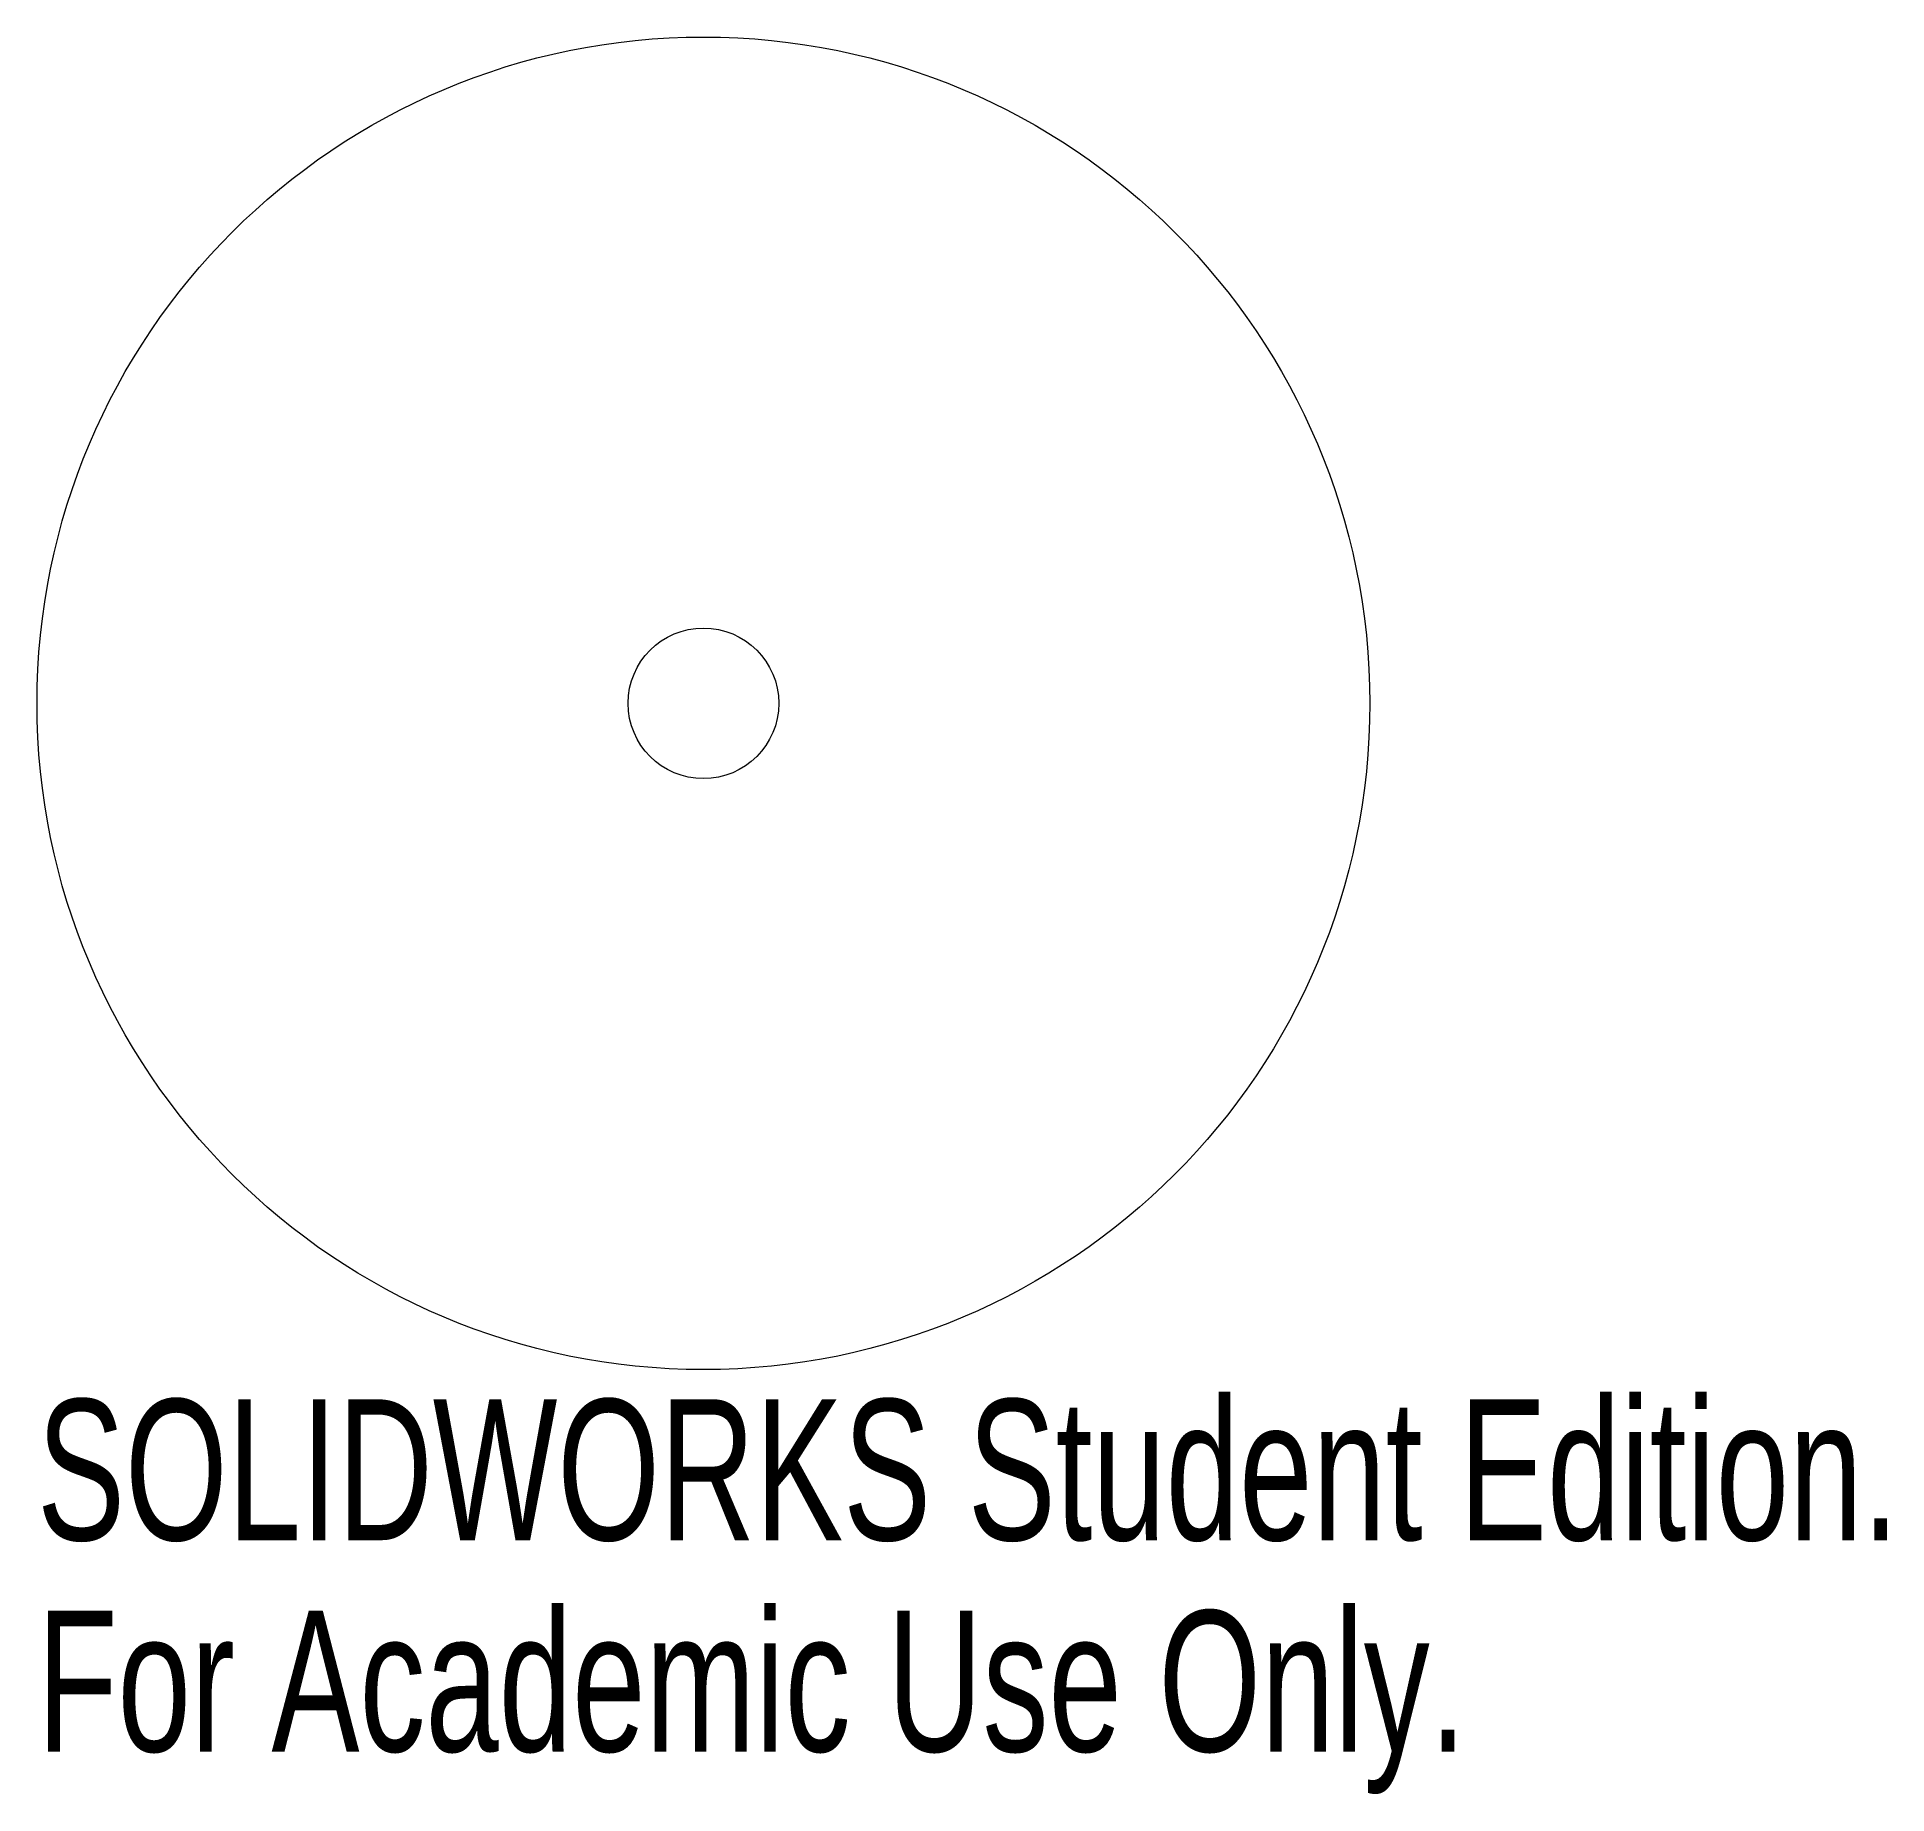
# Model space of a CAD drawing. Header units: inches. Extents: x -3.75 to -1.25, y 0.14 to 2.52.
import ezdxf

# ---------------------------------------------------------------- set-up
doc = ezdxf.new("R2010")
doc.units = ezdxf.units.IN
doc.header["$MEASUREMENT"] = 0
doc.styles.add('SLDTEXTSTYLE0', font='TXT', dxfattribs={"width": 0.7})

msp = doc.modelspace()

# ---------------------------------------------------------------- linework, layer by layer
at = {"color": 7, "linetype": 'Continuous', "lineweight": 15}
for radius in [0.9, 0.1017]:
    msp.add_circle((-2.8478, 1.6172), radius, dxfattribs=at)

# ---------------------------------------------------------------- texts
at = {"color": 7, "linetype": 'Continuous', "char_height": 0.1903, "attachment_point": 1, "style": 'SLDTEXTSTYLE0'}
for s, insert in [('SOLIDWORKS Student Edition.', (-3.7478, 0.6771)), ('For Academic Use Only.', (-3.7478, 0.3916))]:
    msp.add_mtext(s, dxfattribs=dict(at, insert=insert))

doc.saveas('drawing.dxf')
